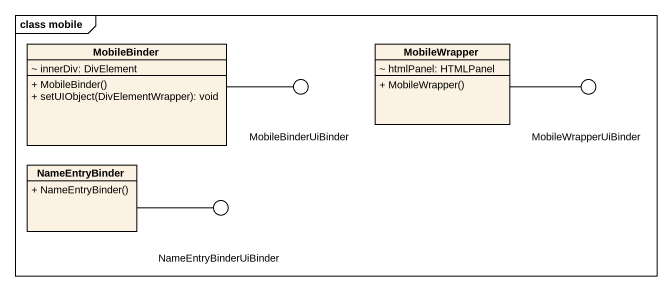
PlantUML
@startuml
mainframe class mobile
allowmixing
hide circle
hide empty members
skinparam classAttributeIconSize 0
class MobileBinder {
  ~ innerDiv: DivElement
  + MobileBinder()
  + setUIObject(DivElementWrapper): void
}
() MobileBinderUiBinder <<interface>>
class MobileWrapper {
  ~ htmlPanel: HTMLPanel
  + MobileWrapper()
}
() MobileWrapperUiBinder <<interface>>
class NameEntryBinder {
  + NameEntryBinder()
}
() NameEntryBinderUiBinder <<interface>>
MobileBinder -right- MobileBinderUiBinder
MobileWrapper -right- MobileWrapperUiBinder
NameEntryBinder -right- NameEntryBinderUiBinder
@enduml
